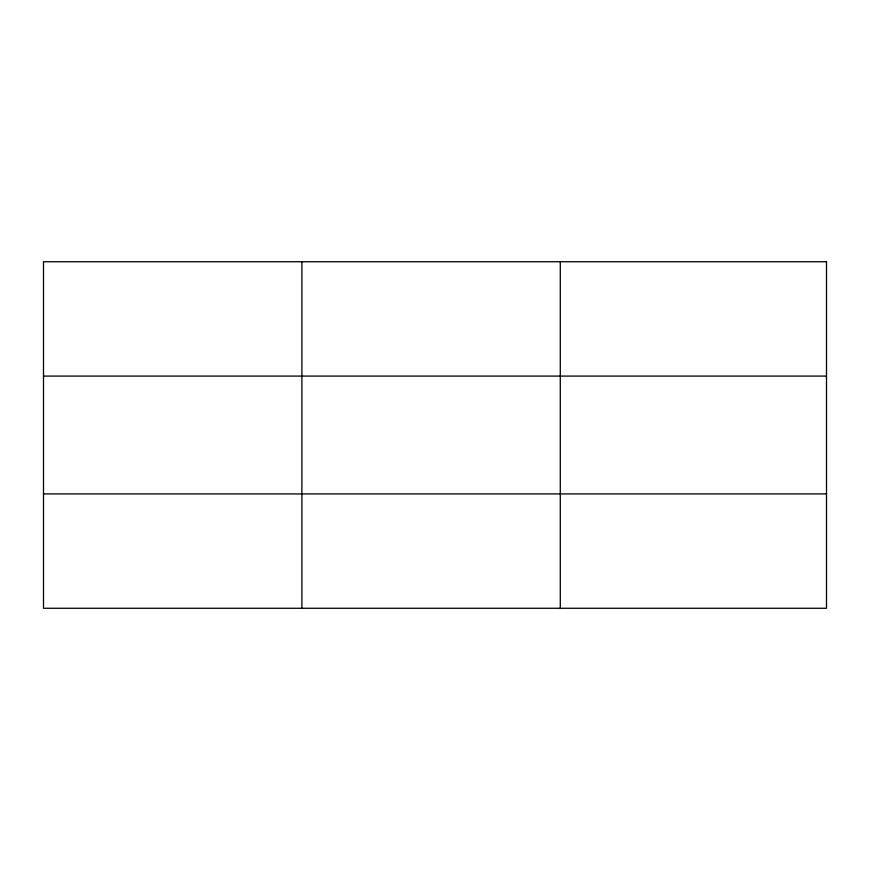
<?xml version="1.0" encoding="UTF-8"?>
<svg xmlns="http://www.w3.org/2000/svg" width="870" height="870" viewBox="0 0 870 870"><rect width="100%" height="100%" fill="white"/><g stroke="black" fill="none" stroke-linecap="round" stroke-linejoin="round"><path stroke-width="1.3" d="M301.89 261.729L301.89 608.271M560.28 261.729L560.28 608.271M43.5 376.09L826.5 376.09M43.5 493.91L826.5 493.91M826.5 261.729L826.5 608.271L43.5 608.271L43.5 261.729L826.5 261.729"/></g></svg>
